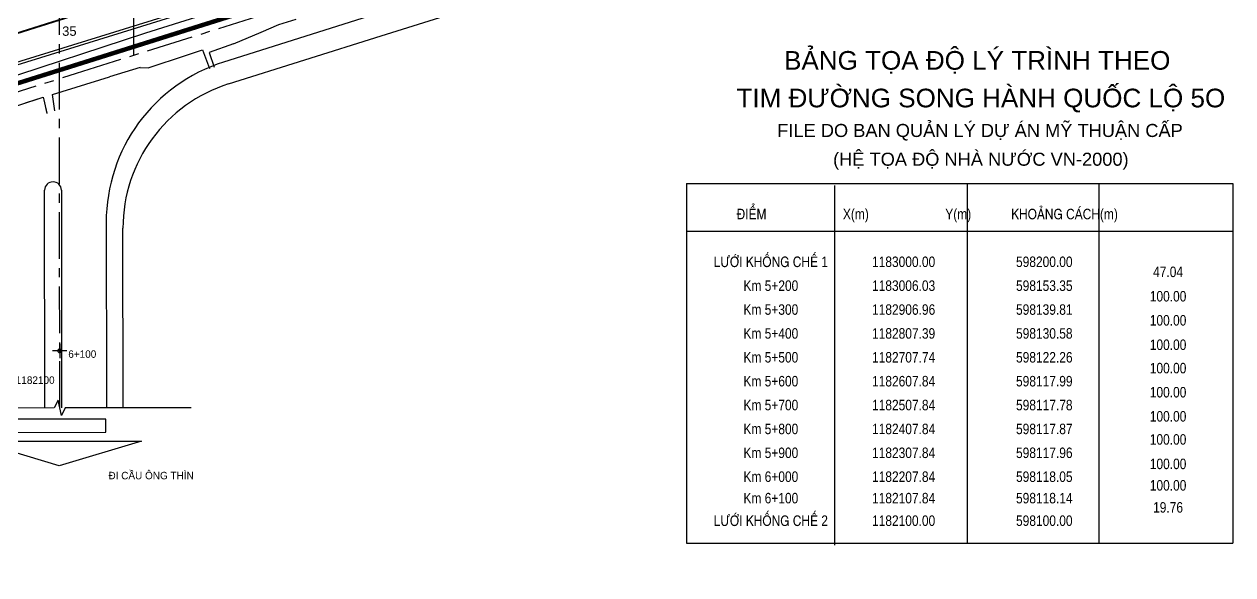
# Model space of a CAD drawing. Extents: x 597165 to 598689, y 1181586 to 1183364.
# Drawn here: x 598108.6 to 598432.8, y 1182047.8 to 1182195.4 of the extents above; entities that cross this region are included whole.
import ezdxf
from ezdxf.enums import TextEntityAlignment as Align

# ---------------------------------------------------------------- set-up
doc = ezdxf.new("R2010")
doc.units = 0
doc.header["$MEASUREMENT"] = 0
for name, pattern in [('CENTER', [2, 1.25, -0.25, 0.25, -0.25]), ('DASHED', [0.75, 0.5, -0.25]), ('LOGIOI', [4, 3, -1])]:
    doc.linetypes.add(name, pattern=pattern)
doc.layers.get('0').update_dxf_attribs({"linetype": 'CONTINUOUS'})
for name, color, linetype in [('DIM', 7, 'CONTINUOUS'), ('DTEXT', 7, 'CONTINUOUS'), ('GT-QLO50-D', 6, 'CONTINUOUS'), ('GT-QLO50-L', 4, 'CONTINUOUS'), ('GT-QLO50-LYTRINH', 7, 'CONTINUOUS'), ('GT-QLO50-TIM', 2, 'CONTINUOUS'), ('MOCRANH', 7, 'CONTINUOUS'), ('NEN-HT', 8, 'CONTINUOUS'), ('NET-LENGOAI', 4, 'CONTINUOUS'), ('NET-LO-GIOI-DIEN-GIOI', 7, 'CENTER'), ('NET-TIM', 2, 'CENTER'), ('RANH_QUY_HOACH', 7, 'LOGIOI'), ('RANHGIAODAT', 150, 'LOGIOI')]:
    doc.layers.add(name, color=color, linetype=linetype)
doc.styles.add('TOA-DO-TIM', font='VAVON.TTF')
doc.styles.add('VHELC-R', font='VHELVCN.TTF')
doc.styles.add('VHELVEB', font='VHELVEB.TTF')
doc.styles.add('VHELVEN', font='VHELVEN.TTF')

# ---------------------------------------------------------------- blocks, each defined once
blk = doc.blocks.new('LYTRINH')
at = {"layer": 'GT-QLO50-LYTRINH'}
for p, q in [((0.96, 0), (-0.96, 0)), ((0, 0.96), (0, -0.96))]:
    blk.add_line(p, q, dxfattribs=at)

msp = doc.modelspace()

# ---------------------------------------------------------------- linework, layer by layer
at = {"color": 0}
msp.add_lwpolyline([(598153.4326, 1182092.5824), (598119.6167, 1182092.5519), (598118.5894, 1182090.4923), (598117.7096, 1182094.609), (598116.6823, 1182092.5493), (598082.0138, 1182092.5181)], dxfattribs=at)
at = {"layer": 'DIM', "color": 4}
for points in [[(598105.5333, 1182089.4959), (598105.5333, 1182085.9879), (598130.5365, 1182086.0104), (598130.5333, 1182089.5184)], [(598095.9785, 1182083.6409), (598140.0338, 1182083.6806), (598118.0121, 1182077.0401)]]:
    msp.add_lwpolyline(points, close=True, dxfattribs=at)
at = {"layer": 'DTEXT'}
for p, q in [((598286.2596, 1182152.7183), (598432.763, 1182152.7183)), ((598286.2596, 1182152.7183), (598286.2596, 1182056.2981)), ((598325.9376, 1182152.1378), (598325.9376, 1182055.7175)), ((598361.4899, 1182152.7183), (598361.4899, 1182056.2981)), ((598396.7987, 1182152.7183), (598396.7987, 1182056.2981)), ((598432.763, 1182152.7183), (598432.763, 1182056.2981)), ((598286.2596, 1182139.9183), (598432.763, 1182139.9183)), ((598286.2596, 1182056.2981), (598432.763, 1182056.2981))]:
    msp.add_line(p, q, dxfattribs=at)
at = {"layer": 'GT-QLO50-D'}
for p, q in [((598204.3838, 1182192.2664), (598364.3113, 1182242.6103)), ((598163.4447, 1182179.379), (598204.3838, 1182192.2664)), ((598135.145, 1182092.5659), (598135.1055, 1182140.7146))]:
    msp.add_line(p, q, dxfattribs=at)
msp.add_arc((598175.6054, 1182140.7479), 40.5, 107.473606, 180.047052, dxfattribs=at)
at = {"layer": 'GT-QLO50-L'}
msp.add_line((598130.6468, 1182095.5755), (598130.6495, 1182092.5622), dxfattribs=at)
msp.add_lwpolyline([(598118.5982, 1182150.8955, 0.99954812), (598114.0982, 1182150.8935)], format="xyb", dxfattribs=at)
for points in [[(598114.1509, 1182092.5487), (598114.0982, 1182150.8915)], [(598118.5982, 1182150.8955), (598118.6238, 1182121.1939), (598118.6443, 1182099.8693), (598118.6509, 1182092.5524)]]:
    msp.add_lwpolyline(points, dxfattribs=at)
at = {"layer": 'GT-QLO50-LYTRINH'}
msp.add_lwpolyline([(598117.64, 1182107.84, 1), (598118.64, 1182107.84, 1)], format="xyb", close=True, dxfattribs=at)
at = {"layer": 'GT-QLO50-TIM', "linetype": 'CENTER', "ltscale": 10, "flags": 128}
msp.add_lwpolyline([(598118.1495, 1182092.552), (598118.1357, 1182107.8441), (598118.0637, 1182187.8441), (598118.0276, 1182227.8441), (598118.0096, 1182247.8441), (598117.9916, 1182267.8441), (598117.9736, 1182287.8441), (598117.9556, 1182307.8066), (598117.9375, 1182327.8441), (598117.9195, 1182347.844), (598117.9015, 1182367.844), (598117.8835, 1182387.844), (598117.8628, 1182407.7691), (598117.8475, 1182427.844), (598117.8294, 1182447.844), (598117.8114, 1182467.844), (598117.7727, 1182507.8066), (598117.7574, 1182527.844), (598117.7441, 1182542.574), (598117.7554, 1182547.844), (598117.7393, 1182567.844), (598117.8064, 1182587.8438), (598117.9915, 1182607.8055), (598118.3561, 1182627.8395), (598118.7651, 1182642.5669), (598118.9451, 1182647.8307), (598119.797, 1182667.8124), (598120.0933, 1182673.5939), (598120.9121, 1182687.7812), (598122.2554, 1182707.7359), (598130.5763, 1182807.3883), (598139.8112, 1182906.9588), (598153.3963, 1183006.021)], dxfattribs=at)
at = {"layer": 'MOCRANH'}
msp.add_lwpolyline([(597340.2111, 1182461.6352), (597341.3721, 1182437.3595), (597345.3594, 1182366.2568), (597347.4489, 1182325.7368), (597346.6708, 1182267.2097), (597396.7196, 1181936.6184), (597442.3642, 1181957.8696), (597465.633, 1181971.3486), (597501.0995, 1181986.0417), (597656.5869, 1182038.5657), (597738.2962, 1182063.5406), (597807.4868, 1182085.32), (597867.7896, 1182104.3029), (597882.6286, 1182108.9741), (597915.464, 1182119.3104), (597990.1043, 1182142.8066), (598023.5178, 1182153.3249), (598090.3046, 1182174.3489), (598179.3376, 1182202.3758), (598297.3967, 1182239.54), (598213.8261, 1182511.342)], dxfattribs=at)
msp.add_lwpolyline([(597340.2111, 1182461.6352), (597341.3721, 1182437.3595), (597345.3594, 1182366.2568), (597347.4489, 1182325.7368), (597346.6708, 1182267.2097), (597396.7196, 1181936.6184), (597442.3642, 1181957.8696), (597465.633, 1181971.3486), (597501.0995, 1181986.0417), (597656.5869, 1182038.5657), (597738.2962, 1182063.5406), (597807.4868, 1182085.32), (597867.7896, 1182104.3029), (597882.6286, 1182108.9741), (597915.464, 1182119.3104), (597990.1043, 1182142.8066), (598023.5178, 1182153.3249), (598090.3046, 1182174.3489), (598179.3376, 1182202.3758), (598297.3967, 1182239.54), (598213.8261, 1182511.342)], dxfattribs=at)
at = {"layer": 'NEN-HT', "linetype": 'CONTINUOUS'}
for p, q in [((598096.01, 1182181.23), (598219.75, 1182219.75)), ((598141.23, 1182193.09), (598223.53, 1182219.02)), ((598101.04, 1182183.52), (598153.12, 1182199.58)), ((598172.16, 1182193.26), (598176.93, 1182195.35)), ((598176.93, 1182195.35), (598181.52, 1182196.78)), ((598026.88, 1182155.58), (598141.23, 1182193.09)), ((598164.71, 1182190.17), (598172.16, 1182193.26)), ((598152.17, 1182187.11), (598156.44, 1182188.52)), ((598156.44, 1182188.52), (598158.29, 1182183.49)), ((598164.71, 1182190.17), (598158.2, 1182187.81)), ((598158.2, 1182187.81), (598159.61, 1182183.84)), ((598141.86, 1182183.72), (598152.17, 1182187.11)), ((598116.19, 1182176.58), (598131.51, 1182181.26)), ((598139.71, 1182183.76), (598131.51, 1182181.26)), ((598139.71, 1182183.76), (598141.86, 1182183.72)), ((598095.9, 1182170.07), (598113.75, 1182175.84)), ((598108.93, 1182174.28), (598113.75, 1182175.84)), ((598108.93, 1182174.28), (598113.75, 1182175.84)), ((598113.75, 1182175.84), (598113.87, 1182175.15)), ((598113.75, 1182175.84), (598113.87, 1182175.15)), ((598113.75, 1182175.84), (598113.87, 1182175.15)), ((598113.87, 1182175.15), (598114.7, 1182171.54)), ((598113.87, 1182175.15), (598114.7, 1182171.54)), ((598113.87, 1182175.15), (598114.71, 1182171.49)), ((598116.84, 1182172.18), (598116.19, 1182176.58))]:
    msp.add_line(p, q, dxfattribs=at)
at = {"layer": 'NET-LENGOAI', "ltscale": 20}
for p, q in [((598202.5822, 1182197.9895), (598162.0938, 1182185.2441)), ((598130.6058, 1182142.2811), (598130.6468, 1182095.5755))]:
    msp.add_line(p, q, dxfattribs=at)
msp.add_arc((598175.6058, 1182142.3206), 45, 107.473607, 180.050265, dxfattribs=at)
at = {"layer": 'NET-LO-GIOI-DIEN-GIOI', "color": 5, "ltscale": 20, "const_width": 0.5, "flags": 128}
msp.add_lwpolyline([(597394.7823, 1181949.4153), (597440.9258, 1181970.8988), (597464.1642, 1181984.3602), (597499.4807, 1181998.9912), (597654.8941, 1182051.4902), (597736.5872, 1182076.4601), (597805.7842, 1182098.2415), (597866.087, 1182117.2244), (597880.926, 1182121.8956), (597913.7615, 1182132.2319), (597988.4017, 1182155.7281), (598021.8152, 1182166.2465), (598088.6021, 1182187.2704), (598177.635, 1182215.2974), (598293.6241, 1182251.8099)], dxfattribs=at)
at = {"layer": 'NET-TIM', "ltscale": 10}
for p, q in [((598122.6531, 1182182.2638), (598199.8798, 1182206.5742)), ((598138.0643, 1182187.1151), (598138.0636, 1182187.8621)), ((597699.1497, 1182049.3321), (598122.6531, 1182182.2638))]:
    msp.add_line(p, q, dxfattribs=at)
msp.add_lwpolyline([(598138.0636, 1182187.8621), (598138.0276, 1182227.8621), (598138.0096, 1182247.8621), (598137.9916, 1182267.8621), (598137.9736, 1182287.8621), (598137.9556, 1182307.8246), (598137.9375, 1182327.8621), (598137.9195, 1182347.8621), (598137.9015, 1182367.8621), (598137.8835, 1182387.862), (598137.8628, 1182407.7899), (598137.8475, 1182427.8593), (598137.8294, 1182447.862), (598137.8114, 1182467.862)], dxfattribs=at)
at = {"layer": 'RANH_QUY_HOACH', "color": 1, "linetype": 'DASHED', "ltscale": 20, "const_width": 1.2, "flags": 128}
msp.add_lwpolyline([(598213.8261, 1182511.342), (598335.1729, 1182835.3919), (598344.6661, 1182860.743), (597547.8605, 1183222.9796), (597536.9709, 1183198.2708), (597494.1637, 1183101.1393), (597439.7212, 1182974.4588), (597407.6696, 1182885.2338), (597394.7271, 1182848.3776), (597374.3757, 1182758.7003), (597340.8217, 1182551.4599), (597340.2111, 1182461.6352), (597341.3721, 1182437.3595), (597345.3594, 1182366.2568), (597347.4489, 1182325.7368), (597346.6708, 1182267.2097), (597396.7196, 1181936.6184), (597442.3642, 1181957.8696), (597465.633, 1181971.3486), (597501.0995, 1181986.0417), (597656.5869, 1182038.5657), (597738.2962, 1182063.5406), (597807.4868, 1182085.32), (597867.7896, 1182104.3029), (597882.6286, 1182108.9741), (597915.464, 1182119.3104), (597990.1043, 1182142.8066), (598023.5178, 1182153.3249), (598090.3046, 1182174.3489), (598179.3376, 1182202.3758), (598297.3967, 1182239.54)], close=True, dxfattribs=at)
at = {"layer": 'RANH_QUY_HOACH', "color": 1, "linetype": 'CONTINUOUS', "ltscale": 20, "flags": 128}
msp.add_lwpolyline([(597340.2111, 1182461.6352), (597341.3721, 1182437.3595), (597345.3594, 1182366.2568), (597347.4489, 1182325.7368), (597346.6708, 1182267.2097), (597396.7196, 1181936.6184), (597442.3642, 1181957.8696), (597465.633, 1181971.3486), (597501.0995, 1181986.0417), (597656.5869, 1182038.5657), (597738.2962, 1182063.5406), (597807.4868, 1182085.32), (597867.7896, 1182104.3029), (597882.6286, 1182108.9741), (597915.464, 1182119.3104), (597990.1043, 1182142.8066), (598023.5178, 1182153.3249), (598090.3046, 1182174.3489), (598179.3376, 1182202.3758), (598297.3967, 1182239.54), (598213.8261, 1182511.342)], dxfattribs=at)
at = {"layer": 'RANHGIAODAT', "color": 160, "linetype": 'CONTINUOUS', "ltscale": 2.5}
msp.add_lwpolyline([(597340.2111, 1182461.6352), (597341.3721, 1182437.3595), (597345.3594, 1182366.2568), (597347.4489, 1182325.7368), (597346.6708, 1182267.2097), (597346.6708, 1182267.2097), (597346.6708, 1182267.2097), (597394.7823, 1181949.4153), (597394.7823, 1181949.4153), (597440.9258, 1181970.8988), (597463.8711, 1181984.3234), (597499.4807, 1181998.9912), (597654.8941, 1182051.4902), (597736.5872, 1182076.4601), (597805.7842, 1182098.2415), (597866.087, 1182117.2244), (597880.926, 1182121.8956), (597913.7615, 1182132.2319), (597988.4017, 1182155.7281), (598021.8152, 1182166.2465), (598088.6021, 1182187.2704), (598177.635, 1182215.2974), (598293.6241, 1182251.8099), (598213.8261, 1182511.342)], dxfattribs=at)

# ---------------------------------------------------------------- block references
at = {"layer": 'GT-QLO50-LYTRINH', "xscale": 2, "yscale": 2, "zscale": 2}
msp.add_blockref('LYTRINH', (598118.14, 1182107.84), dxfattribs=at)

# ---------------------------------------------------------------- texts
at = {"layer": 'DTEXT', "style": 'VHELC-R'}
msp.add_text('       ÑIEÅM                       X(m)                       Y(m)            KHOAÛNG CAÙCH(m)', height=2.8, dxfattribs=at).set_placement((598293.4477, 1182143.1183))
for s, p in [('LÖÔÙI KHOÁNG CHEÁ 1', (598308.8639, 1182130.3183)), ('1183000.00', (598344.4735, 1182130.3183)), ('598200.00', (598382.2003, 1182130.3183)), ('47.04', (598415.3947, 1182127.6229)), ('Km 5+200', (598308.8639, 1182123.9183)), ('1183006.03', (598344.4735, 1182123.9183)), ('598153.35', (598382.2003, 1182123.9183)), ('100.00', (598415.3947, 1182121.0779)), ('Km 5+300', (598308.8639, 1182117.5183)), ('1182906.96', (598344.4735, 1182117.5183)), ('598139.81', (598382.2003, 1182117.5183)), ('100.00', (598415.3947, 1182114.6277)), ('Km 5+400', (598308.8639, 1182111.1183)), ('1182807.39', (598344.4735, 1182111.1183)), ('598130.58', (598382.2003, 1182111.1183)), ('100.00', (598415.3947, 1182108.0827)), ('Km 5+500', (598308.8639, 1182104.7183)), ('1182707.74', (598344.4735, 1182104.7183)), ('598122.26', (598382.2003, 1182104.7183)), ('100.00', (598415.3947, 1182101.8169)), ('Km 5+600', (598308.8639, 1182098.3183)), ('1182607.84', (598344.4735, 1182098.3183)), ('598117.99', (598382.2003, 1182098.3183)), ('100.00', (598415.3947, 1182095.3566)), ('Km 5+700', (598308.8639, 1182091.9183)), ('1182507.84', (598344.4735, 1182091.9183)), ('598117.78', (598382.2003, 1182091.9183)), ('100.00', (598415.3947, 1182088.8963)), ('Km 5+800', (598308.8639, 1182085.5183)), ('1182407.84', (598344.4735, 1182085.5183)), ('598117.87', (598382.2003, 1182085.5183)), ('100.00', (598415.3947, 1182082.7045)), ('Km 5+900', (598308.8639, 1182079.1183)), ('1182307.84', (598344.4735, 1182079.1183)), ('598117.96', (598382.2003, 1182079.1183)), ('100.00', (598415.3947, 1182076.1495)), ('Km 6+000', (598308.8639, 1182072.7183)), ('1182207.84', (598344.4735, 1182072.7183)), ('598118.05', (598382.2003, 1182072.7183)), ('100.00', (598415.3947, 1182070.3974)), ('Km 6+100', (598308.8639, 1182066.9662)), ('1182107.84', (598344.4735, 1182066.9662)), ('598118.14', (598382.2003, 1182066.9662)), ('19.76', (598415.3947, 1182064.4906)), ('LÖÔÙI KHOÁNG CHEÁ 2', (598308.8639, 1182060.9258)), ('1182100.00', (598344.4735, 1182060.9258)), ('598100.00', (598382.2003, 1182060.9258))]:
    msp.add_text(s, height=2.8, dxfattribs=at).set_placement(p, align=Align.CENTER)
at = {"layer": 'GT-QLO50-LYTRINH', "style": 'TOA-DO-TIM'}
msp.add_text('X=1182100', height=2, dxfattribs=at).set_placement((598103.013, 1182099))
at = {"layer": 'GT-QLO50-LYTRINH', "char_height": 2, "attachment_point": 1, "style": 'TOA-DO-TIM'}
for s, insert, width in [('6+100', (598120.4432, 1182107.9795, -0.38), 14.711495), ('ÑI CAÀU OÂNG THÌN', (598131.2189, 1182075.4185, -0.19), 31.853329)]:
    msp.add_mtext(s, dxfattribs=dict(at, insert=insert, width=width))
at = {"layer": 'MOCRANH'}
for s, height, style, p in [('BAÛNG TOÏA ÑOÄ LYÙ TRÌNH THEO ', 5, 'VHELVEB', (598365.1845, 1182183.2028)), ('TIM ÑÖÔØNG SONG HAØNH QUOÁC LOÄ 5O', 5, 'VHELVEB', (598365.1845, 1182173.1154)), ('FILE DO BAN QUAÛN LYÙ DÖÏ AÙN MYÕ THUAÄN CAÁP', 3.5, 'VHELVEN', (598364.9641, 1182165.1669)), ('(HEÄ TOÏA ÑOÄ NHAØ NÖÔÙC VN-2000)', 3.5, 'VHELVEN', (598365.1845, 1182157.4595))]:
    msp.add_text(s, height=height, dxfattribs=dict(at, style=style)).set_placement(p, align=Align.CENTER)
at = {"layer": 'MOCRANH', "color": 1, "style": 'VHELVEB'}
msp.add_attdef('35', (598118.7919, 1182192.2922), 'Truï beton', height=2.5, dxfattribs=at)

doc.saveas('drawing.dxf')
